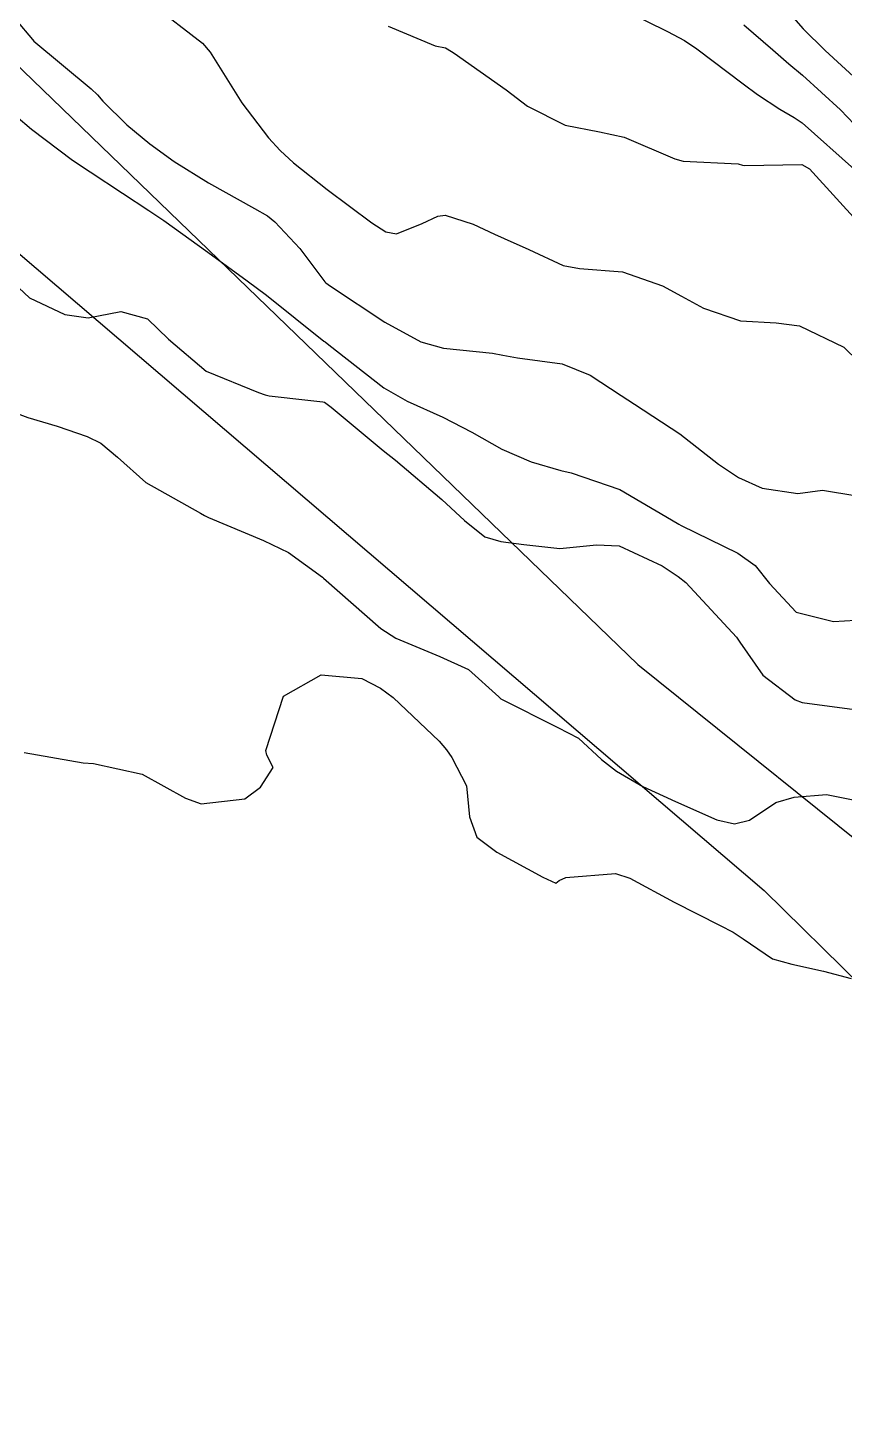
# Model space of a CAD drawing. Header units: metres. Extents: x 298520 to 308411, y 7433745 to 7450750.
# Drawn here: x 305382.8 to 305410.37, y 7436342.18 to 7436388.6 of the extents above; entities that cross this region are included whole.
import ezdxf

# ---------------------------------------------------------------- set-up
doc = ezdxf.new("R2010")
doc.units = ezdxf.units.M
doc.header["$LTSCALE"] = 10
for name, color, linetype in [('Curvas de Nivel 1m', 11, 'Continuous'), ('Curvas de Nivel 5m', 15, 'Continuous'), ('Vias Primárias', 230, 'Continuous')]:
    doc.layers.add(name, color=color, linetype=linetype)

msp = doc.modelspace()

# ---------------------------------------------------------------- linework, layer by layer
at = {"layer": 'Curvas de Nivel 1m', "flags": 128}
for points, elevation in [([(305381.31, 7436390.165), (305382.964, 7436388.19), (305383.012, 7436388.14), (305384.947, 7436386.525), (305385.158, 7436386.33), (305385.343, 7436386.114), (305386.149, 7436385.316), (305386.929, 7436384.675), (305387.75, 7436384.082), (305388.912, 7436383.361), (305390.457, 7436382.497), (305390.896, 7436382.243), (305391.145, 7436382.046), (305391.988, 7436381.137), (305392.836, 7436380.021), (305392.872, 7436379.98), (305393.02, 7436379.869), (305394.853, 7436378.652), (305396.076, 7436377.988), (305396.841, 7436377.775), (305398.491, 7436377.607), (305398.839, 7436377.545), (305399.333, 7436377.45), (305400.836, 7436377.257), (305401.787, 7436376.87), (305402.826, 7436376.183), (305403.276, 7436375.895), (305404.813, 7436374.889), (305406.114, 7436373.867), (305406.796, 7436373.417), (305407.586, 7436373.053), (305408.789, 7436372.873), (305409.62, 7436372.992), (305410.788, 7436372.795)], 742), ([(305407.852, 7436389.847), (305408.974, 7436388.55), (305409.719, 7436387.822), (305410.952, 7436386.683)], 737), ([(305386.982, 7436389.395), (305388.703, 7436388.073), (305388.96, 7436387.768), (305390.027, 7436386.059), (305390.931, 7436384.875), (305391.329, 7436384.446), (305391.771, 7436384.037), (305392.91, 7436383.133), (305394.416, 7436382.005), (305394.89, 7436381.704), (305395.251, 7436381.634), (305396.122, 7436381.988), (305396.643, 7436382.237), (305396.897, 7436382.271), (305397.833, 7436381.966), (305398.559, 7436381.625), (305398.888, 7436381.48), (305399.717, 7436381.11), (305400.879, 7436380.57), (305401.429, 7436380.473), (305402.877, 7436380.351), (305404.226, 7436379.886), (305404.868, 7436379.529), (305405.606, 7436379.128), (305406.855, 7436378.698), (305408.058, 7436378.639), (305408.853, 7436378.531), (305410.346, 7436377.815), (305410.838, 7436377.327)], 741), ([(305402.982, 7436389.156), (305404.393, 7436388.465), (305404.967, 7436388.16), (305405.39, 7436387.876), (305406.951, 7436386.695), (305407.434, 7436386.339), (305408.18, 7436385.841), (305408.668, 7436385.561), (305408.938, 7436385.381), (305410.7, 7436383.812)], 739), ([(305406.975, 7436388.693), (305407.946, 7436387.845), (305408.488, 7436387.367), (305408.955, 7436386.988), (305410.23, 7436385.817), (305410.936, 7436385.079)], 738), ([(305382.411, 7436385.621), (305382.933, 7436385.17), (305384.32, 7436384.126), (305384.917, 7436383.725), (305386.001, 7436383.009), (305386.898, 7436382.421), (305387.401, 7436382.085), (305388.882, 7436381.019), (305390.215, 7436380.057), (305390.866, 7436379.567), (305392.798, 7436378.021), (305392.827, 7436378.004), (305392.843, 7436377.992), (305392.963, 7436377.897), (305394.827, 7436376.441), (305395.607, 7436375.992), (305396.818, 7436375.451), (305397.79, 7436374.943), (305398.807, 7436374.374), (305399.793, 7436373.94), (305400.799, 7436373.649), (305401.148, 7436373.574), (305402.79, 7436373.007), (305404.716, 7436371.881), (305404.773, 7436371.846), (305404.855, 7436371.796), (305406.763, 7436370.859), (305407.357, 7436370.449), (305407.838, 7436369.844), (305408.739, 7436368.872), (305409.993, 7436368.559), (305410.735, 7436368.606)], 743), ([(305382.143, 7436380.151), (305382.863, 7436379.483), (305384.062, 7436378.921), (305384.853, 7436378.805), (305385.945, 7436379.015), (305386.853, 7436378.775), (305387.561, 7436378.083), (305388.832, 7436377.002), (305390.595, 7436376.283), (305390.824, 7436376.2), (305390.949, 7436376.173), (305392.259, 7436376.028), (305392.77, 7436375.968), (305392.822, 7436375.954), (305393.048, 7436375.79), (305394.806, 7436374.331), (305395.222, 7436373.996), (305396.783, 7436372.671), (305397.544, 7436371.968), (305398.227, 7436371.418), (305398.766, 7436371.263), (305399.546, 7436371.161), (305400.764, 7436371.021), (305402.001, 7436371.147), (305402.765, 7436371.115), (305404.211, 7436370.433), (305404.755, 7436370.08), (305405.008, 7436369.877), (305406.726, 7436368.033), (305406.84, 7436367.858), (305407.61, 7436366.745), (305408.704, 7436365.916), (305408.94, 7436365.828), (305410.701, 7436365.591)], 744), ([(305382.683, 7436364.14), (305384.678, 7436363.794), (305385.031, 7436363.763), (305386.673, 7436363.411), (305388.136, 7436362.603), (305388.658, 7436362.403), (305390.135, 7436362.581), (305390.667, 7436362.964), (305391.093, 7436363.628), (305390.881, 7436364.047), (305390.838, 7436364.202), (305391.436, 7436366.039), (305392.71, 7436366.754), (305394.083, 7436366.633), (305394.706, 7436366.308), (305395.143, 7436365.996), (305396.688, 7436364.525), (305396.937, 7436364.228), (305397.116, 7436363.974), (305397.614, 7436363.02), (305397.719, 7436361.964), (305397.965, 7436361.279), (305398.641, 7436360.782), (305400.183, 7436359.934), (305400.63, 7436359.735), (305400.738, 7436359.821), (305400.964, 7436359.925), (305402.635, 7436360.062), (305403.12, 7436359.895), (305404.621, 7436359.092), (305406.171, 7436358.303), (305406.606, 7436358.076), (305406.946, 7436357.855), (305407.938, 7436357.182), (305408.595, 7436356.993), (305409.654, 7436356.757), (305410.59, 7436356.511)], 746)]:
    msp.add_lwpolyline(points, dxfattribs=dict(at, elevation=elevation))
at = {"layer": 'Curvas de Nivel 5m', "flags": 128}
for points, elevation in [([(305394.973, 7436388.642), (305396.555, 7436387.976), (305396.902, 7436387.91), (305396.962, 7436387.878), (305397.196, 7436387.732), (305398.948, 7436386.494), (305399.67, 7436385.943), (305400.937, 7436385.3), (305402.1, 7436385.078), (305402.933, 7436384.893), (305404.642, 7436384.167), (305404.925, 7436384.088), (305406.784, 7436384.002), (305406.924, 7436383.949), (305407.003, 7436383.938), (305408.924, 7436383.971), (305409.191, 7436383.827), (305410.895, 7436381.949)], 740), ([(305382.3, 7436375.63), (305382.816, 7436375.444), (305383.8, 7436375.143), (305384.81, 7436374.796), (305385.27, 7436374.575), (305385.832, 7436374.105), (305386.79, 7436373.249), (305388.637, 7436372.21), (305388.774, 7436372.137), (305388.903, 7436372.069), (305390.765, 7436371.295), (305391.611, 7436370.887), (305392.753, 7436370.053), (305392.788, 7436370.02), (305394.728, 7436368.325), (305395.229, 7436367.995), (305396.717, 7436367.378), (305397.681, 7436366.934), (305398.704, 7436366.014), (305398.771, 7436365.949), (305400.693, 7436364.988), (305401.393, 7436364.623), (305402.164, 7436363.908), (305402.677, 7436363.51), (305403.566, 7436362.994), (305404.662, 7436362.488), (305406.055, 7436361.866), (305406.652, 7436361.735), (305407.16, 7436361.852), (305408.046, 7436362.455), (305408.665, 7436362.635), (305409.762, 7436362.724), (305410.664, 7436362.543)], 745)]:
    msp.add_lwpolyline(points, dxfattribs=dict(at, elevation=elevation))
at = {"layer": 'Vias Primárias'}
for points in [[(305246.059, 7436539.239), (305249.049, 7436534.712), (305263.207, 7436511.203), (305267.753, 7436504.595), (305274.266, 7436497.478), (305281.819, 7436488.557), (305292.968, 7436478.676), (305309.176, 7436463.971), (305315.552, 7436457.832), (305335.587, 7436431.417), (305357.69, 7436405.682), (305380.992, 7436382.265), (305407.66, 7436359.48), (305417.541, 7436349.77), (305425.033, 7436340.473), (305438.888, 7436320.416), (305454.408, 7436296.792), (305470.154, 7436273.549), (305478.556, 7436261.27), (305485.262, 7436252.183), (305499.793, 7436232.056), (305507.534, 7436220.086), (305539.2, 7436173.274)], [(305279.333, 7436498.614), (305287.451, 7436489.72), (305294.98, 7436483.274), (305318.989, 7436460.96), (305350.085, 7436420.059), (305382.655, 7436387.133), (305403.391, 7436367.112), (305412.826, 7436359.532), (305422.687, 7436349.252), (305433.77, 7436333.046), (305453.365, 7436303.814), (305470.266, 7436278.781), (305485.772, 7436256.274), (305552.14, 7436158.523), (305569.848, 7436127.382)]]:
    msp.add_lwpolyline(points, dxfattribs=at)

doc.saveas('drawing.dxf')
